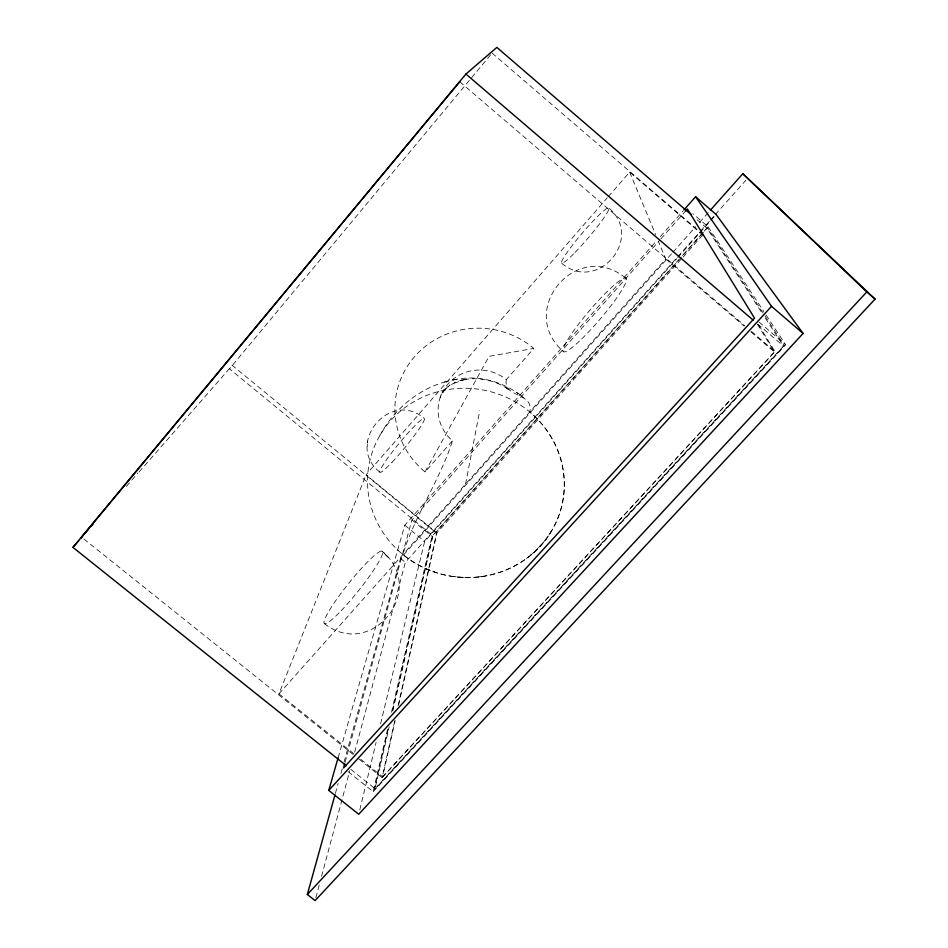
<?xml version="1.0" encoding="UTF-8"?>
<svg xmlns="http://www.w3.org/2000/svg" width="948" height="948" viewBox="0 0 948 948"><rect width="100%" height="100%" fill="white"/><g stroke="black" fill="none" stroke-linecap="round" stroke-linejoin="round"><path stroke-width="0.71" stroke-dasharray="4.74 3.56" d="M379.71 472.033C344.527 444.067 390.031 389.059 424.171 418.364M367.267 446.188L367.374 444.363M367.433 442.953L367.54 441.069M506.339 379.615C502.867 397.757 534.388 392.531 529.742 411.942A98.58 94.445 11.7 0 1 541.142 545.1A98.58 94.445 11.7 0 1 402.888 554.533C415.082 514.823 439.908 480.292 452.48 440.773A41.748 40.42 11 0 1 447.989 384.023A41.748 40.42 11 0 1 506.339 379.615L533.819 348.414A84.313 81.635 11.1 0 0 414.833 356.365A84.313 81.635 11.1 0 0 425.048 471.926L452.48 440.773M465.527 484.132L479.759 410.768M358.984 759.123L382.103 777.621L394.937 720.113M398.136 705.739L436.625 533.203L682.43 257.702M360.75 759.289L382.637 776.803L395.162 720.539M398.693 704.672L436.909 533.013L366.058 474.829L607.277 197.836M348.094 771.636L373.192 791.675L387.815 728.206M391.465 712.339L432.004 536.367L678.626 259.835M388.206 729.249L374.306 789.791L784.316 345.534L707.528 227.757L679.929 258.697M392.508 710.502L432.537 536.07L679.609 259.231M350.807 769.338L375.029 788.677L389.166 726.903M392.78 711.095L432.904 535.821L229.487 368.855L491.111 54.226M359.778 809.947L376.083 742.485M380.586 723.822L424.645 541.521L676.754 258.697M315.85 897.744L319.275 884.899M321.562 876.343L349.741 770.724M354.694 752.167L405.341 562.354L676.979 257.583M345.096 762.287L411.953 519.907L659.95 239.939M335.379 793.393L338.14 783.427M340.913 773.461L342.489 767.761M344.065 762.062L400.53 558.419L672.002 253.317M338.116 757.784L404.772 525.228L656.419 241.005M353.829 753.755L278.961 693.841L366.058 474.829M441.436 394.273L440.156 397.224L444.091 390.469L441.863 393.479L446.994 387.602L444.387 389.901L450.051 384.947L447.622 387.092L455.182 382.245L452.824 383.608L467.246 378.797L458.18 380.918L462.209 379.935M379.757 435.724C393.965 409.109 419.336 387.815 448.973 380.942M425.048 471.926L489.05 356.365L533.819 348.414M551.44 531.081L545.811 539.436L537.125 549.354M545.811 539.436L546.285 538.784M543.417 542.457L533.724 552.554M608.249 196.71L629.65 172.145L702.776 235.021M126.416 486.383L137.958 472.898M139.06 471.962L232.284 365.407L436.625 533.203M660.329 236.585L682.856 211.143M660.934 238.837L685.44 211.167M278.961 693.841L665.757 259.041L658.422 241.396M672.985 252.215L695.607 226.785M699.541 222.365L709.388 211.309M677.962 256.481L699.612 232.189M700.596 231.075L709.46 221.145M710.443 220.043L714.377 215.623M715.361 214.521L745.863 180.286M677.737 257.583L710.242 221.133M711.225 220.019L714.176 216.713M682.56 255.427L703.191 232.296M704.174 231.194L708.109 226.785L692.846 213.656M683.081 257.098L703.084 234.559M382.637 776.803L774.386 351.992L757.452 324.323M382.103 777.621L775.014 351.589L757.997 323.908M375.029 788.677L783.463 346.091L764.171 316.348M373.192 791.675L785.655 344.799L764.657 312.84M534.317 552.044L526.472 558.443M453.144 380.029C477.922 373.998 504.466 381.831 523.948 397.769L516.423 392.401M444.387 382.008L456.794 379.176M478.539 576.929L483.753 576.242M464.034 379.591C479.463 376.949 495.804 380.551 508.649 389.486L505.604 387.305L510.569 391.24M464.247 577.462L453.772 576.609L454.744 576.704M425.794 568.658L434.682 572.118M324.382 623.606C371.924 660.78 428.46 588.827 381.866 551.049L388.929 558.159L382.506 551.392M561.785 263.307C597.276 293.442 644.51 238.612 609.007 208.169M625.49 277.93C576.799 238.221 516.008 310.577 563.539 351.661M83.862 539.009L353.201 754.501M400.53 558.419L405.341 562.354M411.953 519.907L432.004 536.367M404.772 525.228L424.645 541.521M758.957 321.929L785.655 344.799M757.653 323.979L783.463 346.091M459.709 81.753L744.713 325.662M751.456 331.421L775.014 351.589M665.757 259.041L744.156 326.124M750.875 331.871L774.386 351.992M492.059 53.088L697.467 229.736M697.064 219.711L707.125 228.373L763.377 315.115M708.109 226.785L763.851 311.608M629.65 172.145L655.601 234.606M560.481 458.322L560.754 459.223M392.093 462.209A34.934 3.579 -50.5 0 0 424.443 418.637A34.934 3.579 -50.5 0 0 389.735 455.348A34.934 3.579 -50.5 0 0 392.093 462.209M581.728 338.91A48.265 6.79 -49.5 0 0 626.403 278.546A48.265 6.79 -49.5 0 0 576.254 327.226A48.265 6.79 -49.5 0 0 581.728 338.91M398.089 550.35A98.58 94.48 12.2 0 0 561.572 506.718A98.58 94.48 12.2 0 0 438.071 391.654A98.58 94.48 12.2 0 0 398.089 550.35M575.081 252.393A36.38 3.828 -49.5 0 0 608.948 208.027A36.38 3.828 -49.5 0 0 571.62 246.255A36.38 3.828 -49.5 0 0 575.081 252.393M341.102 610.785A46.357 6.138 -51.3 0 0 382.613 551.594A46.357 6.138 -51.3 0 0 336.303 599.811A46.357 6.138 -51.3 0 0 341.102 610.785"/><path stroke-width="1.42" d="M344.705 763.709L343.531 767.987L754.513 318.113L687.395 208.963L685.44 211.167M710.372 210.207L742.829 173.733L875.063 299.106L315.091 900.6L307.342 894.509L334.988 794.815M683.828 210.041L695.583 196.769L716.143 214.497L803.086 333.447L358.735 814.261L328.766 790.395L338.116 757.784M346.198 765.652L72.937 547.363L465.942 74.051L496.859 47.4L691.471 214.9M81.552 537.161L459.709 81.753M72.937 547.363L78.767 540.704M80.722 538.488L83.495 534.945M85.438 532.729L88.365 529.411M91.281 526.081L93.224 523.865M328.766 790.395L771.506 306.322L695.583 196.769M307.342 894.509L866.792 291.948L875.063 299.106M465.942 74.051L753.162 320.128M771.506 306.322L803.086 333.447M742.829 173.733L866.792 291.948"/></g></svg>
